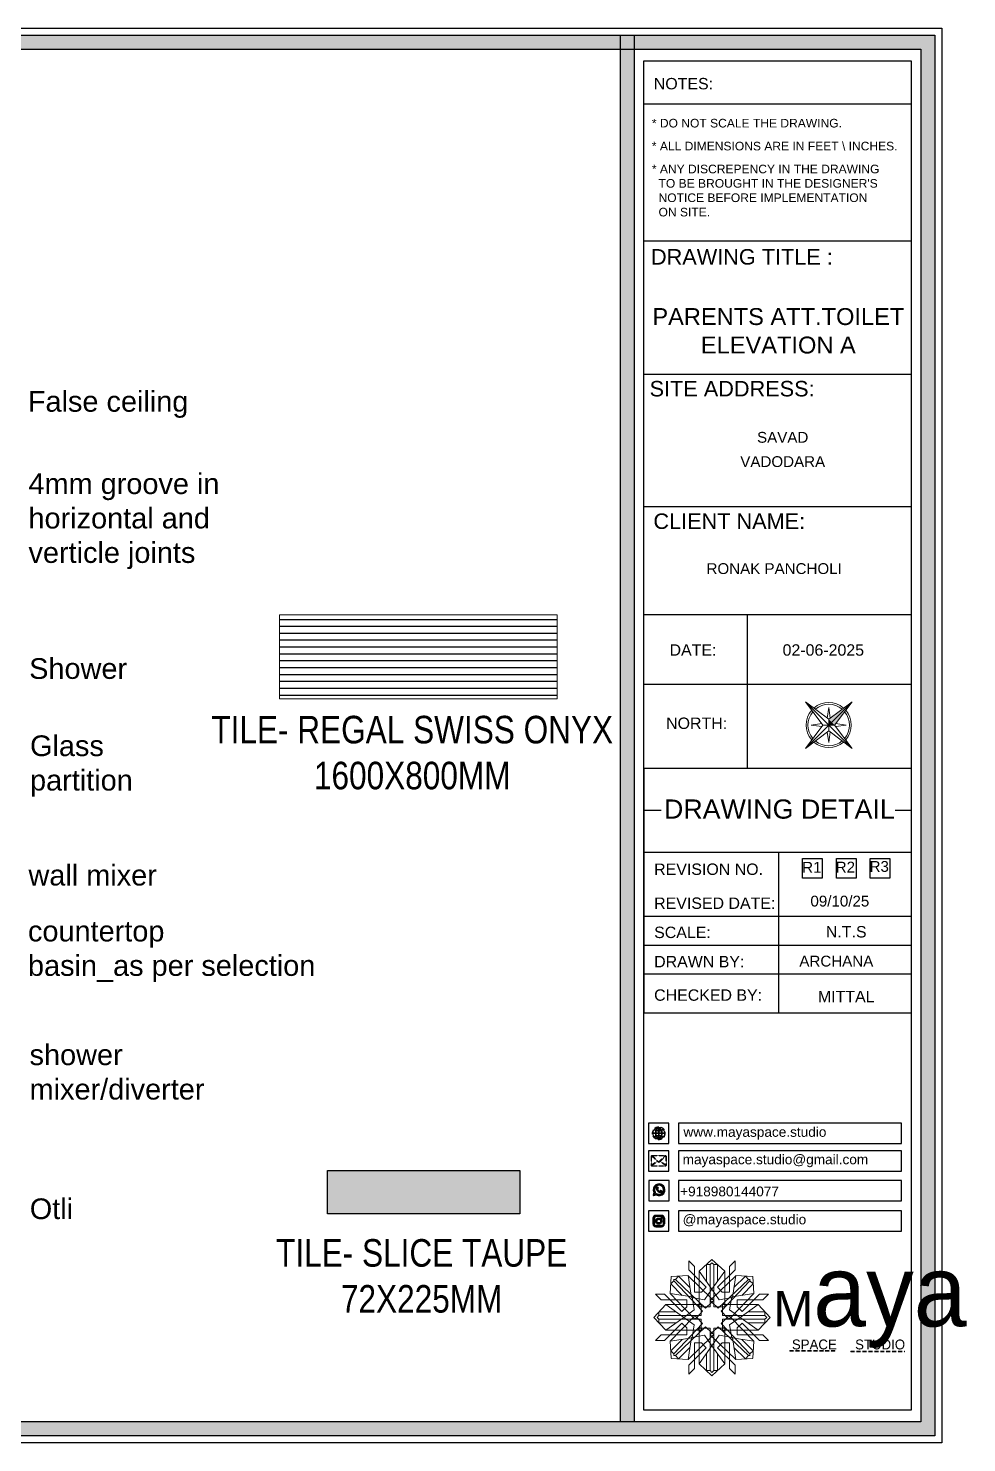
# Model space of a CAD drawing. Header units: millimetres. Extents: x 56222 to 3066687, y -650199 to -121287.
# Drawn here: x 155789.2 to 155925.3, y -179835.3 to -179629.9 of the extents above; entities that cross this region are included whole.
import ezdxf
from ezdxf.enums import TextEntityAlignment as Align

# ---------------------------------------------------------------- set-up
doc = ezdxf.new("R2010")
doc.units = ezdxf.units.MM
doc.header["$MEASUREMENT"] = 0
doc.linetypes.add('DASHED2', pattern=[0.375, 0.25, -0.125])
doc.linetypes.add('DASHEDX2', pattern=[1.5, 1, -0.5])
for name, color, linetype, lineweight in [('Dimension', 10, 'DASHEDX2', 20), ('FIRST FLOOR ( TEXT )', 7, 'Continuous', 9), ('GROUND FLOOR', 7, 'Continuous', 9), ('LABALLING', 1, 'Continuous', 25), ('NAME PLATE', 7, 'Continuous', 25), ('title block', 7, 'Continuous', 9), ('XX~SLAB ( BEAM )~ ( DIM )', 7, 'Continuous', 9)]:
    doc.layers.add(name, color=color, linetype=linetype, lineweight=lineweight)
doc.styles.add('Arial', font='arial.ttf')
doc.styles.add('KATHA', font='swissc.ttf')
doc.styles.get("Standard").update_dxf_attribs({"font": 'arial.ttf', "height": 6})

# ---------------------------------------------------------------- blocks, each defined once
blk = doc.blocks.new('FSFSF')
at = {"color": 42, "lineweight": 5, "true_color": 0xe0ac11}
for p, q in [((28600.03, 143.51), (28600.03, 140.16)), ((28602.15, 141.41), (28600.03, 143.51)), ((28602.15, 141.41), (28602.15, 131.95)), ((28603.86, 139.69), (28608.58, 144.08)), ((28607.9, 142.22), (28606.58, 142.22)), ((28606.58, 142.22), (28606.58, 135.84)), ((28607.9, 142.22), (28608.58, 142.85)), ((28607.9, 142.22), (28607.9, 126.58)), ((28613.31, 139.69), (28608.58, 144.08)), ((28609.27, 142.22), (28608.59, 142.85)), ((28609.27, 142.22), (28609.27, 126.58)), ((28609.27, 142.22), (28610.59, 142.22)), ((28610.59, 142.22), (28610.59, 135.84)), ((28615.02, 141.41), (28617.14, 143.51)), ((28615.02, 141.41), (28615.02, 131.95)), ((28617.14, 143.51), (28617.14, 140.16)), ((28593.19, 131.45), (28593.54, 137.71)), ((28593.39, 135), (28594.56, 136.12)), ((28599.8, 138.06), (28593.54, 137.71)), ((28595.12, 136.69), (28594.53, 136.69)), ((28594.56, 136.12), (28594.56, 136.71)), ((28605.17, 124.98), (28594.56, 136.12)), ((28596.24, 137.86), (28595.12, 136.69)), ((28606.27, 126.08), (28595.12, 136.69)), ((28596.24, 137.86), (28600.47, 133.65)), ((28601.03, 130), (28599.8, 138.06)), ((28599.8, 138.05), (28608.58, 129.56)), ((28606.47, 133.76), (28600.03, 140.16)), ((28603.86, 126.58), (28603.86, 139.69)), ((28603.86, 139.69), (28608.58, 133.02)), ((28613.31, 139.69), (28608.59, 133.02)), ((28617.37, 138.05), (28608.59, 129.56)), ((28610.7, 133.76), (28617.14, 140.16)), ((28610.9, 126.08), (28622.05, 136.69)), ((28612.02, 124.98), (28622.62, 136.12)), ((28613.31, 126.58), (28613.31, 139.69)), ((28616.14, 130), (28617.37, 138.06)), ((28620.93, 137.86), (28616.7, 133.65)), ((28617.37, 138.06), (28623.63, 137.71)), ((28620.93, 137.86), (28622.05, 136.69)), ((28622.05, 136.69), (28622.64, 136.69)), ((28622.62, 136.12), (28622.62, 136.71)), ((28623.8, 135), (28622.62, 136.12)), ((28624, 131.45), (28623.65, 137.71)), ((28587.73, 131.22), (28591.08, 131.22)), ((28589.84, 129.1), (28587.73, 131.22)), ((28597.49, 124.78), (28591.08, 131.22)), ((28593.19, 131.45), (28601.69, 122.67)), ((28601.25, 130.22), (28593.19, 131.45)), ((28593.39, 135), (28597.6, 130.78)), ((28604.75, 131.95), (28602.15, 131.95)), ((28606.47, 133.76), (28604.75, 131.95)), ((28605.86, 129.18), (28608.58, 133.02)), ((28611.31, 129.18), (28608.59, 133.02)), ((28610.7, 133.76), (28612.42, 131.95)), ((28612.42, 131.95), (28615.02, 131.95)), ((28623.99, 131.45), (28615.5, 122.67)), ((28615.94, 130.22), (28624, 131.45)), ((28623.8, 135), (28619.59, 130.78)), ((28619.7, 124.78), (28626.1, 131.22)), ((28629.45, 131.22), (28626.1, 131.22)), ((28627.34, 129.1), (28629.45, 131.22)), ((28591.56, 127.39), (28587.17, 122.66)), ((28589.84, 129.1), (28599.29, 129.1)), ((28604.66, 127.39), (28591.56, 127.39)), ((28591.56, 127.39), (28598.23, 122.67)), ((28597.49, 124.78), (28599.29, 126.5)), ((28602.07, 125.39), (28598.23, 122.67)), ((28599.29, 126.5), (28599.29, 129.1)), ((28605.86, 129.18), (28601.03, 130)), ((28602.07, 125.39), (28601.25, 130.22)), ((28603.68, 126.54), (28603.68, 127.39)), ((28604.66, 126.54), (28603.68, 126.54)), ((28604.71, 127.57), (28603.86, 127.57)), ((28607.9, 126.58), (28603.86, 126.58)), ((28604.66, 123.35), (28604.66, 127.39)), ((28604.7, 126.58), (28604.71, 127.57)), ((28606.27, 126.08), (28608.58, 128.27)), ((28607.9, 128.92), (28608.58, 129.56)), ((28607.9, 128.92), (28608.58, 128.27)), ((28609.27, 128.92), (28608.59, 129.56)), ((28609.27, 128.92), (28608.59, 128.27)), ((28610.9, 126.08), (28608.59, 128.27)), ((28609.27, 126.58), (28613.31, 126.58)), ((28611.31, 129.18), (28616.14, 130)), ((28612.46, 126.58), (28612.46, 127.57)), ((28612.46, 127.57), (28613.31, 127.57)), ((28612.52, 123.35), (28612.52, 127.39)), ((28612.52, 127.39), (28625.63, 127.39)), ((28612.52, 126.54), (28613.51, 126.54)), ((28613.51, 126.54), (28613.51, 127.39)), ((28615.12, 125.39), (28615.94, 130.22)), ((28615.12, 125.39), (28618.96, 122.67)), ((28627.34, 129.1), (28617.89, 129.1)), ((28617.89, 126.5), (28617.89, 129.1)), ((28619.7, 124.78), (28617.89, 126.5)), ((28625.63, 127.39), (28618.96, 122.67)), ((28625.63, 127.39), (28630.02, 122.66)), ((28591.56, 117.94), (28587.17, 122.66)), ((28589.03, 123.35), (28588.4, 122.67)), ((28589.03, 121.98), (28588.4, 122.65)), ((28589.03, 123.35), (28589.03, 124.67)), ((28589.03, 124.67), (28595.4, 124.67)), ((28589.03, 123.35), (28604.66, 123.35)), ((28589.03, 121.98), (28604.66, 121.98)), ((28589.03, 121.98), (28589.03, 120.66)), ((28589.03, 120.66), (28595.4, 120.66)), ((28597.49, 120.54), (28591.08, 114.11)), ((28591.56, 117.94), (28598.23, 122.65)), ((28593.19, 113.88), (28601.69, 122.65)), ((28605.17, 120.35), (28594.56, 109.2)), ((28597.49, 120.54), (28599.29, 118.83)), ((28602.07, 119.94), (28598.23, 122.65)), ((28602.33, 123.35), (28601.69, 122.67)), ((28602.33, 121.98), (28601.69, 122.65)), ((28602.33, 123.35), (28602.97, 122.67)), ((28602.33, 121.98), (28602.97, 122.65)), ((28605.17, 124.98), (28602.97, 122.67)), ((28605.17, 120.35), (28602.97, 122.65)), ((28604.66, 121.98), (28604.66, 117.94)), ((28612.02, 124.98), (28614.21, 122.67)), ((28612.02, 120.35), (28614.21, 122.65)), ((28612.02, 120.35), (28622.62, 109.2)), ((28628.16, 123.35), (28612.52, 123.35)), ((28612.52, 121.98), (28612.52, 117.94)), ((28628.16, 121.98), (28612.52, 121.98)), ((28614.85, 123.35), (28614.21, 122.67)), ((28614.85, 121.98), (28614.21, 122.65)), ((28614.85, 123.35), (28615.5, 122.67)), ((28614.85, 121.98), (28615.5, 122.65)), ((28615.12, 119.94), (28618.96, 122.65)), ((28623.99, 113.88), (28615.5, 122.65)), ((28619.7, 120.54), (28617.89, 118.83)), ((28625.63, 117.94), (28618.96, 122.65)), ((28619.7, 120.54), (28626.1, 114.11)), ((28628.16, 124.67), (28621.78, 124.67)), ((28628.16, 120.66), (28621.78, 120.66)), ((28625.63, 117.94), (28630.02, 122.66)), ((28628.16, 123.35), (28628.16, 124.67)), ((28628.16, 123.35), (28628.78, 122.67)), ((28628.16, 121.98), (28628.78, 122.65)), ((28628.16, 121.98), (28628.16, 120.66)), ((28589.84, 116.23), (28587.73, 114.11)), ((28589.84, 116.23), (28599.29, 116.23)), ((28604.66, 117.94), (28591.56, 117.94)), ((28601.25, 115.1), (28593.19, 113.87)), ((28606.27, 119.15), (28595.12, 108.54)), ((28599.29, 118.83), (28599.29, 116.23)), ((28599.8, 107.17), (28608.58, 115.67)), ((28601.03, 115.23), (28599.8, 107.17)), ((28605.86, 116.05), (28601.03, 115.23)), ((28602.07, 119.94), (28601.25, 115.1)), ((28604.66, 118.78), (28603.68, 118.78)), ((28603.68, 118.78), (28603.68, 117.94)), ((28607.9, 118.65), (28603.86, 118.65)), ((28603.86, 118.65), (28603.86, 105.54)), ((28604.71, 117.66), (28603.86, 117.66)), ((28604.7, 118.65), (28604.71, 117.66)), ((28605.86, 116.05), (28608.58, 112.21)), ((28606.27, 119.15), (28608.58, 116.96)), ((28607.9, 103.01), (28607.9, 118.65)), ((28607.9, 116.31), (28608.58, 116.96)), ((28607.9, 116.31), (28608.58, 115.67)), ((28610.9, 119.15), (28608.59, 116.96)), ((28609.27, 116.31), (28608.59, 116.96)), ((28609.27, 116.31), (28608.59, 115.67)), ((28611.31, 116.05), (28608.59, 112.21)), ((28617.37, 107.17), (28608.59, 115.67)), ((28609.27, 118.65), (28613.31, 118.65)), ((28609.27, 103.01), (28609.27, 118.65)), ((28610.9, 119.15), (28622.05, 108.54)), ((28611.31, 116.05), (28616.14, 115.23)), ((28612.46, 118.65), (28612.46, 117.66)), ((28612.46, 117.66), (28613.31, 117.66)), ((28612.52, 118.78), (28613.51, 118.78)), ((28612.52, 117.94), (28625.63, 117.94)), ((28613.31, 118.65), (28613.31, 105.54)), ((28613.51, 118.78), (28613.51, 117.94)), ((28615.12, 119.94), (28615.94, 115.1)), ((28615.94, 115.1), (28624, 113.87)), ((28616.14, 115.23), (28617.37, 107.17)), ((28617.89, 118.83), (28617.89, 116.23)), ((28627.34, 116.23), (28617.89, 116.23)), ((28627.34, 116.23), (28629.45, 114.11)), ((28587.73, 114.11), (28591.08, 114.11)), ((28593.19, 113.87), (28593.54, 107.62)), ((28593.39, 110.32), (28597.6, 114.55)), ((28593.39, 110.32), (28594.56, 109.2)), ((28596.24, 107.37), (28600.47, 111.58)), ((28606.47, 111.47), (28600.03, 105.07)), ((28602.15, 103.82), (28602.15, 113.27)), ((28604.75, 113.27), (28602.15, 113.27)), ((28603.86, 105.54), (28608.58, 112.21)), ((28606.47, 111.47), (28604.75, 113.27)), ((28613.31, 105.54), (28608.59, 112.21)), ((28610.7, 111.47), (28612.42, 113.27)), ((28610.7, 111.47), (28617.14, 105.07)), ((28612.42, 113.27), (28615.02, 113.27)), ((28615.02, 103.82), (28615.02, 113.27)), ((28620.93, 107.37), (28616.7, 111.58)), ((28623.8, 110.32), (28619.59, 114.55)), ((28623.8, 110.32), (28622.62, 109.2)), ((28624, 113.87), (28623.65, 107.62)), ((28629.45, 114.11), (28626.1, 114.11)), ((28599.8, 107.17), (28593.54, 107.52)), ((28595.12, 108.54), (28594.53, 108.54)), ((28594.56, 109.2), (28594.56, 108.61)), ((28596.24, 107.37), (28595.12, 108.54)), ((28600.03, 101.71), (28600.03, 105.07)), ((28603.86, 105.54), (28608.58, 101.15)), ((28606.58, 103.01), (28606.58, 109.38)), ((28613.31, 105.54), (28608.58, 101.15)), ((28610.59, 103.01), (28610.59, 109.38)), ((28617.14, 101.71), (28617.14, 105.07)), ((28617.37, 107.17), (28623.63, 107.52)), ((28620.93, 107.37), (28622.05, 108.54)), ((28622.05, 108.54), (28622.64, 108.54)), ((28622.62, 109.2), (28622.62, 108.61)), ((28602.15, 103.82), (28600.03, 101.71)), ((28607.9, 103.01), (28606.58, 103.01)), ((28607.9, 103.01), (28608.58, 102.38)), ((28609.27, 103.01), (28608.59, 102.38)), ((28609.27, 103.01), (28610.59, 103.01)), ((28615.02, 103.82), (28617.14, 101.71))]:
    blk.add_line(p, q, dxfattribs=at)
blk = doc.blocks.new('hgwg')
at = {"layer": 'Dimension', "true_color": 0xd39e00}
h = blk.add_hatch(color=42, dxfattribs=at)
h.dxf.hatch_style = 1
h.paths.add_polyline_path([(27505.71, 45.05), (27494.27, 45.05), (27494.27, 44.9), (27505.71, 44.9)])
h = blk.add_hatch(color=42, dxfattribs=at)
h.dxf.hatch_style = 1
h.paths.add_polyline_path([(27523.3, 44.9), (27509.68, 44.9), (27509.68, 44.75), (27523.3, 44.75)])
at = {"layer": 'Dimension', "color": 42, "true_color": 0xd39e00}
for p, q in [((27494.27, 45.05), (27505.71, 45.05)), ((27494.27, 44.9), (27494.27, 45.05)), ((27494.27, 44.9), (27505.71, 44.9)), ((27505.71, 45.05), (27505.71, 44.9)), ((27509.68, 44.9), (27523.3, 44.9)), ((27509.68, 44.9), (27509.68, 44.75)), ((27509.68, 44.75), (27523.3, 44.75)), ((27523.3, 44.75), (27523.3, 44.9))]:
    blk.add_line(p, q, dxfattribs=at)
at = {"layer": 'Dimension', "color": 42, "true_color": 0xd39e00, "attachment_point": 1}
for s, width, insert, char_height in [('{\\fCinzel|b0|i0|c0|p2;\\H1.5x;M\\fAmsterdam One|b0|i0|c0|p2;\\H2x;aya}', 85.3277, (27490.17, 69.17), 6), ('{\\fCinzel|b0|i0|c0|p2;SPACE     STUDIO}', 66.129, (27494.83, 47.86), 2.5)]:
    blk.add_mtext_dynamic_manual_height_columns(s, width=width, gutter_width=30, heights=[0], dxfattribs=dict(at, insert=insert, char_height=char_height))
blk = doc.blocks.new('QEGW4TG')
at = {"layer": 'Dimension', "true_color": 0x000000}
h = blk.add_hatch(color=18, dxfattribs=at)
h.dxf.hatch_style = 1
h.paths.add_polyline_path([(2.69, 1.93, 0.170513), (2.95, 1.97, 0.190337), (3.11, 2.18, 0.316231), (3.07, 2.28), (2.79, 2.37, 0.273721), (2.69, 2.34, 0.040749), (2.63, 2.27, -0.441282), (2.53, 2.25, -0.11828), (2.06, 2.64, -0.441282), (2.07, 2.74, 0.040749), (2.13, 2.81, 0.290083), (2.14, 2.92), (2.01, 3.18, 0.316231), (1.91, 3.2, 0.190337), (1.73, 3, 0.170513), (1.72, 2.74, 0.252784)], flags=0)
h.paths.add_polyline_path([(1.19, 1.98), (1.03, 1.3, 0.550912), (1.11, 1.23), (1.75, 1.39, 6.344125)])
h.paths.add_polyline_path([(1.81, 1.7), (1.4, 1.6), (1.5, 2.03, -9.071339)], flags=16)
h.paths.add_polyline_path([(3.11, 2.16, -0.17811), (2.95, 1.97, -0.170513), (2.69, 1.93, -0.252784), (1.72, 2.74, -0.170513), (1.73, 3, -0.17811), (1.89, 3.19, -0.370089), (2.01, 3.18), (2.14, 2.92, -0.307185), (2.13, 2.8, -0.041087), (2.06, 2.73, 0.321676), (2.05, 2.65, 0.126524), (2.55, 2.24, 0.312216), (2.62, 2.26, -0.041087), (2.68, 2.34, -0.290673), (2.79, 2.37), (3.07, 2.28, -0.370089)], flags=0)
h = blk.add_hatch(color=18, dxfattribs=at)
h.dxf.hatch_style = 1
h.paths.add_polyline_path([(2.79, 2.37, 0.273721), (2.69, 2.34, 0.040749), (2.63, 2.27, -0.441282), (2.53, 2.25, -0.11828), (2.06, 2.64, -0.441282), (2.07, 2.74, 0.040749), (2.13, 2.81, 0.290083), (2.14, 2.92), (2.01, 3.18, 0.316231), (1.91, 3.2, 0.190337), (1.73, 3, 0.170513), (1.72, 2.74, 0.252784), (2.69, 1.93, 0.170513), (2.95, 1.97, 0.190337), (3.11, 2.18, 0.316231), (3.07, 2.28)])
for p, q in [((1.19, 1.98), (1.03, 1.3)), ((1.1, 1.23), (1.75, 1.39)), ((1.5, 2.03), (1.4, 1.6)), ((1.4, 1.6), (1.81, 1.7)), ((2.01, 3.18), (2.14, 2.92)), ((3.07, 2.28), (2.8, 2.36))]:
    blk.add_line(p, q)
blk.add_lwpolyline([(0, 0), (4.68, 0), (4.68, 4.68), (0, 4.68)], close=True)
for centre, radius, start, end in [((2.39, 2.56), 1.34, 241.4727, 205.6422), ((2.39, 2.56), 1.04, 235.9962, 210.8333), ((1.09, 1.29), 0.0598, 164.8483, 282.1458), ((2.09, 2.87), 0.39, 159.7007, 198.4072), ((2.96, 3.23), 1.33, 201.4218, 258.1669), ((2.07, 2.87), 0.364, 118.9685, 159.3648), ((1.94, 3.12), 0.0896, 41.8985, 123.1344), ((2.11, 2.68), 0.066, 135.9932, 224.8892), ((1.67, 3.16), 0.586, 312.4617, 321.8728), ((3.12, 3.42), 1.31, 216.5455, 243.5279), ((2.05, 2.87), 0.104, 320.3924, 28.6971), ((2.57, 2.3), 0.066, 234.2482, 323.1441), ((3.11, 1.94), 0.586, 137.2645, 146.6756), ((2.76, 2.27), 0.104, 70.4402, 138.745), ((2.75, 2.31), 0.39, 260.7301, 299.4366), ((2.76, 2.29), 0.364, 299.7725, 340.1688), ((3.03, 2.2), 0.0896, 336.0029, 57.2388)]:
    blk.add_arc(centre, radius, start, end)
blk = doc.blocks.new('ASGERG')
at = {"layer": 'Dimension', "true_color": 0x000000}
h = blk.add_hatch(color=18, dxfattribs=at)
h.dxf.hatch_style = 1
h.paths.add_polyline_path([(0.99, 1.7, 0.353872), (1.69, 1.03), (2.96, 1.03, 0.353872), (3.66, 1.7), (3.66, 2.99, 0.353872), (2.96, 3.67), (1.69, 3.67, 0.353872), (0.99, 2.99)])
h.paths.add_polyline_path([(1.27, 2.97, -0.353872), (1.72, 3.4), (2.94, 3.4, -0.353872), (3.38, 2.97), (3.38, 1.72, -0.353872), (2.94, 1.3), (1.72, 1.3, -0.353872), (1.27, 1.72)], flags=16)
h.paths.add_polyline_path([(3.02, 2.35, -1), (1.64, 2.35, -1)], flags=0)
h.paths.add_polyline_path([(2.74, 2.35, -1), (1.92, 2.35, -1)], flags=0)
h.paths.add_polyline_path([(2.86, 3.02, -1), (3.19, 3.02, -1)], flags=0)
h.paths.add_polyline_path([(1.64, 2.35, 1), (3.02, 2.35, 1)], flags=0)
h = blk.add_hatch(color=18, dxfattribs=at)
h.dxf.hatch_style = 1
h.paths.add_polyline_path([(1.64, 2.35, 1), (3.02, 2.35, 1)])
h.paths.add_polyline_path([(2.74, 2.35, -1), (1.92, 2.35, -1)], flags=16)
h = blk.add_hatch(color=18, dxfattribs=at)
h.dxf.hatch_style = 1
h.paths.add_polyline_path([(3.19, 3.02, 1), (2.86, 3.02, 1)])
for p, q in [((1.69, 3.67), (2.96, 3.67)), ((2.94, 3.4), (1.72, 3.4)), ((0.99, 2.99), (0.99, 1.7)), ((1.27, 2.97), (1.27, 1.72)), ((1.69, 1.03), (2.96, 1.03)), ((2.94, 1.3), (1.72, 1.3)), ((3.38, 2.97), (3.38, 1.72)), ((3.66, 2.99), (3.66, 1.7))]:
    blk.add_line(p, q)
blk.add_lwpolyline([(0, 0), (4.68, 0), (4.68, 4.68), (0, 4.68)], close=True)
for centre, radius in [((2.33, 2.35), 0.694), ((2.33, 2.35), 0.414), ((3.02, 3.02), 0.168)]:
    blk.add_circle(centre, radius)
for centre, radius, start, end in [((1.76, 2.89), 0.778, 94.8631, 172.8127), ((1.76, 2.91), 0.491, 94.8631, 172.8127), ((2.9, 2.91), 0.491, 7.1873, 85.1369), ((2.89, 2.89), 0.778, 7.1873, 85.1369), ((1.76, 1.8), 0.778, 187.1873, 265.1369), ((1.76, 1.78), 0.491, 187.1873, 265.1369), ((2.9, 1.78), 0.491, 274.8631, 352.8127), ((2.89, 1.8), 0.778, 274.8631, 352.8127)]:
    blk.add_arc(centre, radius, start, end)
blk = doc.blocks.new('ETYETE')
at = {"layer": 'Dimension', "true_color": 0x000000}
h = blk.add_hatch(color=18, dxfattribs=at)
h.dxf.hatch_style = 1
h.paths.add_polyline_path([(3.76, 1.14, 0.414214), (4.12, 1.5), (4.12, 3.29, 0.414214), (3.76, 3.65), (0.92, 3.65, 0.414214), (0.56, 3.29), (0.56, 1.5, 0.414214), (0.92, 1.14)])
h.paths.add_polyline_path([(2.61, 2.22), (3.92, 1.34, -0.198912), (3.76, 1.28), (0.92, 1.28, -0.198912), (0.76, 1.34), (2.08, 2.22), (2.34, 1.98)], flags=16)
h.paths.add_polyline_path([(2.34, 2.16), (0.89, 3.51, -0.028783), (0.92, 3.52), (3.76, 3.52, -0.028783), (3.79, 3.51)], flags=16)
h.paths.add_polyline_path([(2.71, 2.32), (3.92, 3.45, -0.202482), (3.99, 3.29), (3.99, 1.5, -0.043076), (3.98, 1.46)], flags=16)
h.paths.add_polyline_path([(1.98, 2.32), (0.7, 1.46, -0.043076), (0.7, 1.5), (0.7, 3.29, -0.202482), (0.76, 3.45)], flags=16)
blk.add_lwpolyline([(0, 0), (4.68, 0), (4.68, 4.68), (0, 4.68)], close=True)
at = {"layer": 'Dimension', "color": 18, "true_color": 0x000000}
for p, q in [((0.56, 3.29), (0.56, 1.5)), ((0.7, 3.29), (0.7, 1.5)), ((0.76, 3.45), (1.98, 2.32)), ((0.89, 3.51), (2.34, 2.16)), ((0.92, 3.65), (3.76, 3.65)), ((0.92, 3.52), (3.76, 3.52)), ((2.34, 2.16), (3.79, 3.51)), ((2.71, 2.32), (3.92, 3.45)), ((3.99, 3.29), (3.99, 1.5)), ((4.12, 3.29), (4.12, 1.5)), ((0.7, 1.46), (1.98, 2.32)), ((0.76, 1.34), (2.08, 2.22)), ((0.92, 1.28), (3.76, 1.28)), ((0.92, 1.14), (3.76, 1.14)), ((2.08, 2.22), (2.34, 1.98)), ((2.34, 1.98), (2.61, 2.22)), ((3.92, 1.34), (2.61, 2.22)), ((3.98, 1.46), (2.71, 2.32))]:
    blk.add_line(p, q, dxfattribs=at)
for centre, radius, start, end in [((0.92, 3.29), 0.358, 90, 180), ((0.92, 3.29), 0.224, 134.2136, 180), ((0.92, 3.29), 0.224, 90, 96.5948), ((3.76, 3.29), 0.358, 0, 90), ((3.76, 3.29), 0.224, 83.4052, 90), ((3.76, 3.29), 0.224, 0, 45.7864), ((0.92, 1.5), 0.358, 180, 270), ((0.92, 1.5), 0.224, 180, 189.8662), ((0.92, 1.5), 0.224, 225, 270), ((3.76, 1.5), 0.358, 270, 0), ((3.76, 1.5), 0.224, 270, 315), ((3.76, 1.5), 0.224, 350.1338, 0)]:
    blk.add_arc(centre, radius, start, end, dxfattribs=at)
blk = doc.blocks.new('DTGWEGEARG')
at = {"layer": 'Dimension', "true_color": 0x000000}
h = blk.add_hatch(color=18, dxfattribs=at)
h.dxf.hatch_style = 1
h.paths.add_polyline_path([(3.83, 2.34, 1), (0.85, 2.34, 1)])
h.paths.add_polyline_path([(2.51, 1.01, 0.105795), (2.96, 1.58, -0.055205), (3.3, 1.41, -0.169822)], flags=16)
h.paths.add_polyline_path([(2.41, 1.12), (2.41, 1.69, -0.058279), (2.81, 1.63, -0.103353)], flags=16)
h.paths.add_polyline_path([(2.26, 1.13, -0.101741), (1.87, 1.63, -0.057171), (2.26, 1.69)], flags=16)
h.paths.add_polyline_path([(2.17, 1.01, -0.169822), (1.38, 1.41, -0.055205), (1.72, 1.58, 0.105795)], flags=16)
h.paths.add_polyline_path([(3.02, 1.72, 0.081336), (3.13, 2.27), (3.68, 2.27, -0.152069), (3.4, 1.52, 0.05687)], flags=16)
h.paths.add_polyline_path([(2.87, 1.77, 0.061945), (2.41, 1.84), (2.41, 2.27), (2.98, 2.27, -0.081344)], flags=16)
h.paths.add_polyline_path([(2.26, 1.84, 0.060923), (1.8, 1.77, -0.081344), (1.7, 2.27), (2.26, 2.27)], flags=16)
h.paths.add_polyline_path([(1.66, 1.72, 0.05687), (1.28, 1.52, -0.152069), (1, 2.27), (1.55, 2.27, 0.081336)], flags=16)
h.paths.add_polyline_path([(2.41, 2.42), (2.41, 2.83, 0.061945), (2.87, 2.91, -0.080009), (2.98, 2.42)], flags=16)
h.paths.add_polyline_path([(3.13, 2.42, 0.080116), (3.02, 2.96, 0.05687), (3.4, 3.16, 0.028258), (3.3, 3.27, -0.055205), (2.96, 3.1, 0.105795), (2.51, 3.67, -0.36029), (3.68, 2.42)], flags=16)
h.paths.add_polyline_path([(2.26, 2.42), (1.7, 2.42, -0.080009), (1.8, 2.91, 0.060923), (2.26, 2.84)], flags=16)
h.paths.add_polyline_path([(1.55, 2.42), (1, 2.42, -0.150466), (1.28, 3.16, 0.05687), (1.66, 2.96, 0.080116)], flags=16)
h.paths.add_polyline_path([(2.41, 2.98), (2.41, 3.56, -0.103353), (2.81, 3.05, -0.058279)], flags=16)
h.paths.add_polyline_path([(2.26, 2.99, -0.057171), (1.87, 3.05, -0.101741), (2.26, 3.55)], flags=16)
h.paths.add_polyline_path([(1.72, 3.1, -0.055205), (1.38, 3.27, -0.169822), (2.17, 3.67, 0.105795)], flags=16)
blk.add_lwpolyline([(0, 0), (4.68, 0), (4.68, 4.68), (0, 4.68)], close=True)
at = {"layer": 'Dimension', "color": 18, "true_color": 0x000000}
for p, q in [((2.26, 3.55), (2.26, 2.99)), ((2.41, 3.56), (2.41, 2.98)), ((1, 2.42), (1.55, 2.42)), ((1, 2.27), (1.55, 2.27)), ((1.7, 2.42), (2.26, 2.42)), ((1.7, 2.27), (2.26, 2.27)), ((2.26, 2.84), (2.26, 2.42)), ((2.26, 2.27), (2.26, 1.84)), ((2.26, 1.69), (2.26, 1.13)), ((2.41, 2.83), (2.41, 2.42)), ((2.41, 2.42), (2.98, 2.42)), ((2.41, 2.27), (2.98, 2.27)), ((2.41, 2.27), (2.41, 1.84)), ((2.41, 1.69), (2.41, 1.12)), ((3.13, 2.42), (3.68, 2.42)), ((3.13, 2.27), (3.68, 2.27))]:
    blk.add_line(p, q, dxfattribs=at)
blk.add_circle((2.34, 2.34), 1.49, dxfattribs=at)
for centre, radius, start, end in [((2.34, 2.34), 1.34, 97.3549, 135.9073), ((2.34, 4.74), 1.75, 236.7417, 249.3811), ((3.28, 2.34), 1.73, 129.9301, 154.0867), ((3.28, 2.34), 1.58, 130.1073, 153.3446), ((1.4, 2.34), 1.58, 26.6554, 50.2584), ((2.34, 2.34), 1.34, 3.3907, 82.6451), ((1.4, 2.34), 1.73, 25.9133, 50.0699), ((2.34, 4.74), 1.75, 290.6189, 303.2583), ((2.34, 2.34), 1.34, 142.3819, 176.6093), ((2.34, 2.34), 1.34, 183.0315, 217.6181), ((2.34, 4.74), 1.9, 236.1399, 249.1595), ((2.34, -0.06), 1.9, 110.8405, 123.8601), ((2.34, -0.06), 1.75, 110.6189, 123.2583), ((2.34, 2.34), 1.34, 224.0927, 262.6451), ((3.28, 2.34), 1.73, 159.0567, 177.3789), ((3.28, 2.34), 1.73, 182.3435, 200.9433), ((3.28, 2.34), 1.58, 158.8325, 177.1302), ((3.28, 2.34), 1.58, 182.5658, 201.1675), ((3.28, 2.34), 1.73, 205.9133, 230.0699), ((2.34, 4.74), 1.9, 253.6799, 267.6253), ((2.34, -0.06), 1.9, 92.3747, 106.3201), ((2.34, 4.74), 1.75, 254.3336, 267.422), ((2.34, -0.06), 1.75, 92.578, 105.6664), ((3.28, 2.34), 1.58, 206.6554, 229.8927), ((2.34, 4.74), 1.75, 272.3248, 285.6664), ((2.34, 4.74), 1.9, 272.1415, 286.3201), ((2.34, -0.06), 1.9, 73.6799, 87.8585), ((2.34, -0.06), 1.75, 74.3336, 87.6752), ((1.4, 2.34), 1.58, 309.7416, 333.3446), ((1.4, 2.34), 1.73, 309.9301, 334.0867), ((2.34, 2.34), 1.34, 277.3549, 315.9073), ((1.4, 2.34), 1.58, 2.8698, 21.1675), ((1.4, 2.34), 1.58, 338.8325, 357.4342), ((2.34, -0.06), 1.75, 56.7417, 69.3811), ((2.34, 4.74), 1.9, 290.8405, 303.8601), ((1.4, 2.34), 1.73, 2.6211, 20.9433), ((1.4, 2.34), 1.73, 339.0567, 357.6565), ((2.34, -0.06), 1.9, 56.1399, 69.1595), ((2.34, 2.34), 1.34, 322.3819, 356.9685)]:
    blk.add_arc(centre, radius, start, end, dxfattribs=at)
blk = doc.blocks.new('4t')
at = {"transparency": 33554607}
h = blk.add_hatch(color=1, dxfattribs=at)
h.dxf.hatch_style = 1
h.paths.add_polyline_path([(45531.33, -35822.29), (45529.23, -35821.83), (45528.09, -35837.01)])
h = blk.add_hatch(color=1, dxfattribs=at)
h.dxf.hatch_style = 1
h.paths.add_polyline_path([(45533.44, -35822.75), (45531.33, -35822.29), (45528.09, -35837.01)])
h = blk.add_hatch(color=1, dxfattribs=at)
h.dxf.hatch_style = 1
h.paths.add_polyline_path([(45531.8, -35820.19), (45529.23, -35821.83), (45531.33, -35822.29)])
h = blk.add_hatch(color=1, dxfattribs=at)
h.dxf.hatch_style = 1
h.paths.add_polyline_path([(45531.8, -35820.19), (45531.33, -35822.29), (45533.44, -35822.75)])
at = {"layer": 'title block', "color": 7, "lineweight": 9}
for p, q in [((45535.51, -35803.37), (45530.16, -35817.62)), ((45535.51, -35803.37), (45531.8, -35820.19)), ((45534.36, -35818.55), (45535.51, -35803.37)), ((45530.5, -35816.7), (45526.88, -35812.49)), ((45526.88, -35812.49), (45529.18, -35817.55)), ((45539.5, -35815.27), (45534.44, -35817.57)), ((45535.28, -35818.89), (45539.5, -35815.27)), ((45530.16, -35817.62), (45514.98, -35816.48)), ((45514.98, -35816.48), (45529.23, -35821.83)), ((45514.98, -35816.48), (45531.8, -35820.19)), ((45528.31, -35821.48), (45524.1, -35825.11)), ((45524.1, -35825.11), (45529.16, -35822.81)), ((45531.8, -35820.19), (45528.09, -35837.01)), ((45529.23, -35821.83), (45528.09, -35837.01)), ((45528.09, -35837.01), (45533.44, -35822.75)), ((45531.8, -35820.19), (45529.23, -35821.83)), ((45531.8, -35820.19), (45530.16, -35817.62)), ((45534.36, -35818.55), (45531.8, -35820.19)), ((45533.44, -35822.75), (45531.8, -35820.19)), ((45531.8, -35820.19), (45548.62, -35823.9)), ((45533.44, -35822.75), (45548.62, -35823.9)), ((45548.62, -35823.9), (45534.36, -35818.55)), ((45536.71, -35827.89), (45534.42, -35822.83)), ((45533.09, -35823.67), (45536.71, -35827.89))]:
    blk.add_line(p, q, dxfattribs=at)
for radius, start, end in [(11.79, 81.35997, 163.76651), (10.83, 82.42855, 162.69793), (10.83, 352.42855, 72.69793), (11.79, 351.35997, 73.76651), (11.79, 171.35997, 253.76651), (10.83, 172.42855, 252.69793), (11.79, 261.35997, 343.76651), (10.83, 262.42855, 342.69793)]:
    blk.add_arc((45531.8, -35820.19), radius, start, end, dxfattribs=at)

msp = doc.modelspace()

# ---------------------------------------------------------------- hatches: boundary and pattern name
at = {"layer": 'NAME PLATE', "true_color": 0xd39e00}
h = msp.add_hatch(color=42, dxfattribs=at)
h.paths.add_polyline_path([(155631.804, -179834.279), (155920.704, -179834.279), (155920.704, -179630.93), (155631.804, -179630.93)])
h.paths.add_polyline_path([(155633.832, -179832.251), (155918.676, -179832.251), (155918.676, -179632.957), (155633.832, -179632.957)], flags=16)
msp.add_hatch(color=42, dxfattribs=at).paths.add_polyline_path([(155875.084, -179832.251), (155877.111, -179832.251), (155877.111, -179630.93), (155875.084, -179630.93)])
at = {"layer": 'XX~SLAB ( BEAM )~ ( DIM )', "linetype": 'DASHED2', "lineweight": 25, "true_color": 0xdeceba, "transparency": 33554493}
h = msp.add_hatch(dxfattribs=at)
h.set_pattern_fill('_USER', color=254, pattern_type=0)
h.set_pattern_definition([(0, (1370.9947, 2442.2627), (0, 1), [])])
h.paths.add_polyline_path([(155865.928, -179715.079), (155825.638, -179715.079), (155825.638, -179727.271), (155865.928, -179727.271)])
at = {"layer": 'XX~SLAB ( BEAM )~ ( DIM )', "linetype": 'DASHED2', "lineweight": 25, "true_color": 0x7d5120, "transparency": 33554562}
h = msp.add_hatch(color=27, dxfattribs=at)
h.dxf.hatch_style = 1
h.paths.add_polyline_path([(155860.5, -179795.782), (155832.586, -179795.782), (155832.586, -179802.05), (155860.5, -179802.05)])

# ---------------------------------------------------------------- linework, layer by layer
at = {"layer": 'GROUND FLOOR'}
msp.add_lwpolyline([(155825.638, -179715.079), (155865.928, -179715.079), (155865.928, -179727.271), (155825.638, -179727.271)], close=True, dxfattribs=at)
at = {"layer": 'NAME PLATE', "color": 42, "true_color": 0xd39e00}
for p, q in [((155917.303, -179640.936), (155878.484, -179640.936)), ((155917.303, -179660.819), (155878.484, -179660.819)), ((155917.303, -179680.179), (155878.484, -179680.179)), ((155917.303, -179699.421), (155878.484, -179699.421)), ((155917.303, -179715.099), (155878.484, -179715.099)), ((155893.504, -179715.099), (155893.504, -179737.385)), ((155917.303, -179725.187), (155878.484, -179725.187)), ((155917.303, -179737.385), (155878.484, -179737.385)), ((155878.484, -179737.385), (155878.484, -179772.867)), ((155917.303, -179737.385), (155917.303, -179772.867)), ((155878.484, -179743.468), (155880.995, -179743.468)), ((155914.956, -179743.468), (155917.303, -179743.468)), ((155878.484, -179749.55), (155917.303, -179749.55)), ((155898.071, -179772.867), (155898.071, -179749.55)), ((155917.303, -179758.877), (155878.484, -179758.877)), ((155917.303, -179763.078), (155878.484, -179763.078)), ((155917.303, -179767.278), (155878.484, -179767.278)), ((155878.484, -179772.867), (155917.303, -179772.867))]:
    msp.add_line(p, q, dxfattribs=at)
for points in [[(155630.79, -179629.916), (155921.717, -179629.916), (155921.717, -179835.293), (155630.79, -179835.293)], [(155631.804, -179630.93), (155920.704, -179630.93), (155920.704, -179834.279), (155631.804, -179834.279)], [(155875.084, -179832.251), (155875.084, -179630.93), (155877.111, -179630.93), (155877.111, -179832.251)], [(155633.832, -179632.957), (155918.676, -179632.957), (155918.676, -179832.251), (155633.832, -179832.251)], [(155878.484, -179830.583), (155878.484, -179634.626), (155917.303, -179634.626), (155917.303, -179830.583)], [(155901.539, -179750.453), (155904.397, -179750.453), (155904.397, -179753.312), (155901.539, -179753.312)], [(155906.436, -179750.453), (155909.294, -179750.453), (155909.294, -179753.312), (155906.436, -179753.312)], [(155911.332, -179750.453), (155914.191, -179750.453), (155914.191, -179753.312), (155911.332, -179753.312)]]:
    msp.add_lwpolyline(points, close=True, dxfattribs=at)
at = {"layer": 'NAME PLATE', "color": 18, "true_color": 0x000000}
for points in [[(155883.51, -179791.842), (155915.881, -179791.842), (155915.881, -179788.883), (155883.51, -179788.883)], [(155883.51, -179795.88), (155915.881, -179795.88), (155915.881, -179792.921), (155883.51, -179792.921)], [(155883.525, -179800.187), (155915.881, -179800.187), (155915.881, -179797.229), (155883.525, -179797.229)], [(155883.51, -179804.597), (155915.881, -179804.597), (155915.881, -179801.639), (155883.51, -179801.639)]]:
    msp.add_lwpolyline(points, close=True, dxfattribs=at)
at = {"layer": 'XX~SLAB ( BEAM )~ ( DIM )', "color": 18, "linetype": 'Continuous', "lineweight": 25, "true_color": 0x000000}
msp.add_lwpolyline([(155832.586, -179795.782), (155860.5, -179795.782), (155860.5, -179802.05), (155832.586, -179802.05)], close=True, dxfattribs=at)

# ---------------------------------------------------------------- block references
at = {"layer": 'NAME PLATE', "xscale": 0.2780559885184502, "yscale": 0.2780559885184502, "zscale": 0.2780559885184502, "rotation": 147.4367586490667}
msp.add_blockref('4t', (161214.689, -194939.571), dxfattribs=at)
at = {"layer": 'NAME PLATE', "color": 42, "true_color": 0xd39e00}
for name, p, xscale, yscale, zscale in [('DTGWEGEARG', (155879.184, -179791.842), 0.6324638076674883, 0.6324638076674883, 0.6324638076674883), ('ETYETE', (155879.184, -179795.88), 0.6324638076674883, 0.6324638076674883, 0.6324638076674883), ('QEGW4TG', (155879.199, -179800.187), 0.6324638076674883, 0.6324638076674883, 0.6324638076674883), ('ASGERG', (155879.184, -179804.597), 0.6324638076674883, 0.6324638076674883, 0.6324638076674883), ('FSFSF', (144631.634, -179865.36), 0.3934742371776769, 0.3934742371776769, 0.3934742371776769), ('hgwg', (140112.09, -179847.792), 0.5742131832381822, 0.5742131832381822, 0.5742131832381822)]:
    msp.add_blockref(name, p, dxfattribs=dict(at, xscale=xscale, yscale=yscale, zscale=zscale))

# ---------------------------------------------------------------- texts
at = {"layer": 'FIRST FLOOR ( TEXT )', "color": 1, "char_height": 4, "attachment_point": 5, "style": 'KATHA'}
for s, insert in [('TILE- REGAL SWISS ONYX\\P1600X800MM', (155844.881, -179735.113)), ('TILE- SLICE TAUPE\\P72X225MM', (155846.251, -179811.092))]:
    msp.add_mtext(s, dxfattribs=dict(at, insert=insert))
at = {"layer": 'LABALLING', "lineweight": 5, "ltscale": 4, "char_height": 3, "attachment_point": 1}
for s, insert in [('False ceiling', (155789.104, -179682.591)), ('Shower', (155789.297, -179721.383)), ('Glass \\Ppartition', (155789.42, -179732.593)), ('wall mixer', (155789.194, -179751.386)), ('shower \\Pmixer/diverter', (155789.352, -179777.464, 1.765)), ('Otli', (155789.382, -179799.823))]:
    msp.add_mtext(s, dxfattribs=dict(at, insert=insert))
for s, insert, width in [('4mm groove in horizontal and verticle joints', (155789.194, -179694.542, 0.5), 34.35798), ('countertop\\Pbasin_as per selection', (155789.122, -179759.506), 40.67986)]:
    msp.add_mtext(s, dxfattribs=dict(at, insert=insert, width=width))
at = {"layer": 'NAME PLATE', "style": 'Arial'}
for s, height, p in [('NOTES:', 1.6547, (155884.242, -179638.782)), ('DRAWING TITLE : ', 2.25209, (155893.165, -179664.228)), ('PARENTS ATT.TOILET ', 2.45353, (155898.488, -179673.001)), ('ELEVATION A', 2.45353, (155898.009, -179677.134)), ('SITE ADDRESS:', 2.25209, (155891.304, -179683.37)), (' SAVAD ', 1.5711, (155898.649, -179690.093)), ('VADODARA', 1.5711, (155898.649, -179693.62)), ('CLIENT NAME:', 2.25209, (155890.894, -179702.611)), ('RONAK PANCHOLI    ', 1.57107, (155898.626, -179709.155)), ('DATE:', 1.6547, (155885.63, -179721.015)), ('02-06-2025', 1.6547, (155904.541, -179721.015)), ('NORTH:', 1.6547, (155886.158, -179731.653)), ('DRAWING DETAIL', 2.78431, (155898.163, -179744.676)), ('REVISION NO.', 1.65473, (155887.887, -179752.848)), ('09/10/25', 1.5711, (155906.941, -179757.438)), ('REVISED DATE: ', 1.65473, (155889.108, -179757.782)), ('SCALE:', 1.6547, (155884.099, -179762.014)), ('DRAWN BY:', 1.6547, (155886.537, -179766.266)), ('ARCHANA', 1.5711, (155906.428, -179766.148)), ('CHECKED BY:', 1.65473, (155887.823, -179771.121)), ('MITTAL', 1.6547, (155907.865, -179771.341))]:
    msp.add_text(s, height=height, dxfattribs=at).set_placement(p, align=Align.CENTER)
for s, insert, char_height, width, attachment_point in [('* DO NOT SCALE THE DRAWING.', (155879.658, -179643.066, 0), 1.25152, 48.35287, 1), ('* ALL DIMENSIONS ARE IN FEET \\\\ INCHES.', (155879.658, -179646.394, 0), 1.25152, 48.35287, 1), ("* ANY DISCREPENCY IN THE DRAWING \\P  TO BE BROUGHT IN THE DESIGNER'S\\P  NOTICE BEFORE IMPLEMENTATION \\P  ON SITE.", (155879.658, -179649.722, 0), 1.25152, 48.35287, 1), ('R1', (155902.875, -179750.964, 0), 1.5711, 2.16162, 2), ('R2', (155907.741, -179750.93, 0), 1.5711, 2.16162, 2), ('R3', (155912.653, -179750.834, 0), 1.5711, 2.16162, 2), ('N.T.S', (155907.865, -179760.277, 0), 1.6547, 3.22959, 2)]:
    msp.add_mtext(s, dxfattribs=dict(at, insert=insert, char_height=char_height, width=width, attachment_point=attachment_point))
at = {"layer": 'NAME PLATE', "color": 18, "true_color": 0x000000, "char_height": 1.41417, "attachment_point": 1}
for s, width, gutter_width, insert in [('www.mayaspace.studio', 22.19316, 18.564, (155884.24, -179789.461, 0)), ('mayaspace.studio@gmail.com', 13.84563, 11.582, (155884.128, -179793.45, 0)), ('+918980144077', 53.99151, 11.582, (155883.762, -179798.102, 0)), ('@mayaspace.studio', 13.84563, 11.582, (155884.128, -179802.168, 0))]:
    msp.add_mtext_dynamic_manual_height_columns(s, width=width, gutter_width=gutter_width, heights=[0], dxfattribs=dict(at, insert=insert))

doc.saveas('drawing.dxf')
